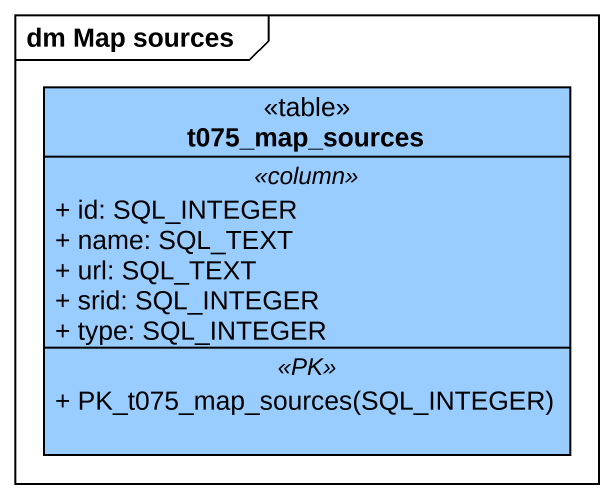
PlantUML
@startuml
mainframe dm Map sources
hide circle
hide empty members
skinparam classAttributeIconSize 0
class t075_map_sources <<table>> #99CCFF {
  .. <<column>> ..
  + id: SQL_INTEGER
  + name: SQL_TEXT
  + url: SQL_TEXT
  + srid: SQL_INTEGER
  + type: SQL_INTEGER
  .. <<PK>> ..
  + PK_t075_map_sources(SQL_INTEGER)
}
@enduml
